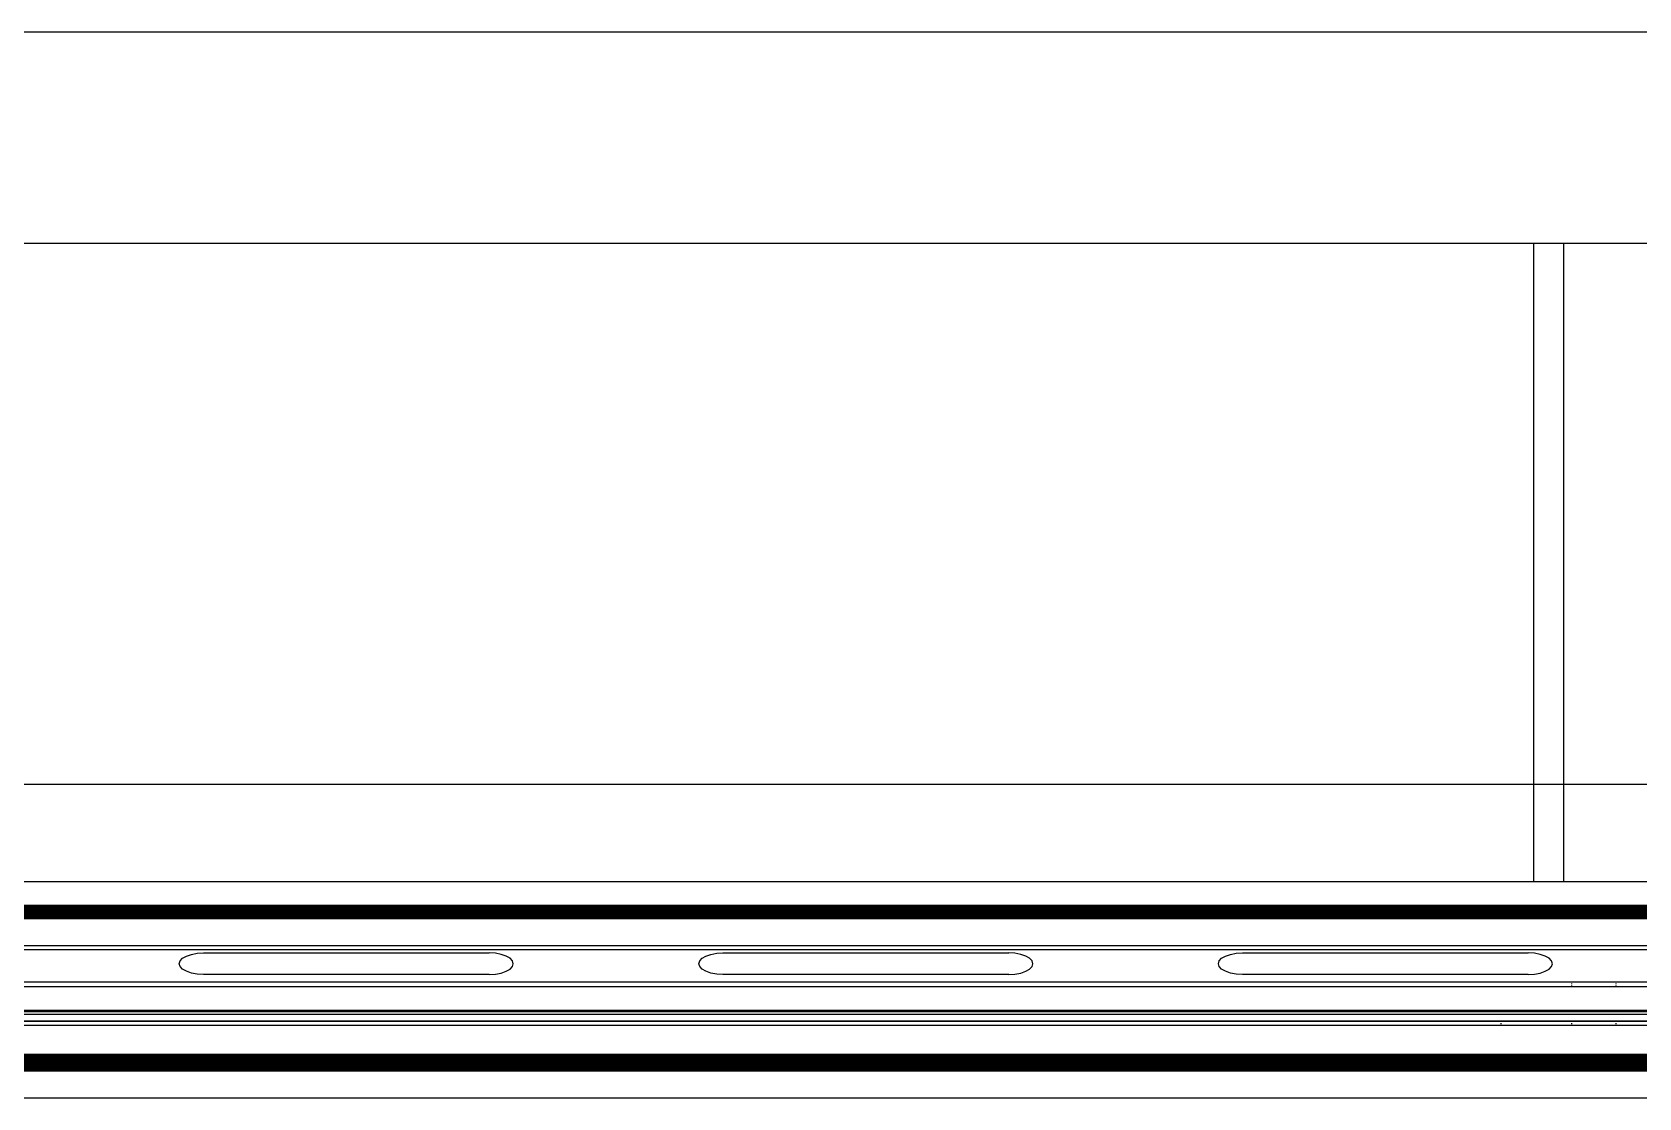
# Model space of a CAD drawing. Header units: inches. Extents: x 442278 to 842836, y -356313 to 59457.
# Drawn here: x 480154 to 481295, y 2740 to 3496 of the extents above; entities that cross this region are included whole.
import ezdxf

# ---------------------------------------------------------------- set-up
doc = ezdxf.new("R2010")
doc.units = ezdxf.units.IN
doc.header["$LTSCALE"] = 250
doc.header["$MEASUREMENT"] = 0

msp = doc.modelspace()

# ---------------------------------------------------------------- linework, layer by layer
for p, q in [((483293.53, 3496.39), (479233.53, 3496.39)), ((481220.68, 3346.39), (480095.68, 3346.39)), ((481220.68, 2962.23), (481220.68, 3346.39)), ((481242.11, 3346.39), (481220.68, 3346.39)), ((481242.11, 2962.23), (481242.11, 3346.39)), ((482367.11, 3346.39), (481242.11, 3346.39)), ((481220.68, 2962.23), (480095.68, 2962.23)), ((481242.11, 2962.23), (481220.68, 2962.23)), ((481220.68, 2893.11), (481220.68, 2962.23)), ((482367.11, 2962.23), (481242.11, 2962.23)), ((481242.11, 2893.11), (481242.11, 2962.23)), ((481220.68, 2893.11), (480095.68, 2893.11)), ((481242.11, 2893.11), (481220.68, 2893.11)), ((482367.11, 2893.11), (481242.11, 2893.11)), ((479538.53, 2876.39), (482988.53, 2876.39)), ((479538.53, 2875.84), (482988.53, 2875.84)), ((479538.53, 2875.31), (482988.53, 2875.31)), ((479538.53, 2875.26), (482988.53, 2875.26)), ((479538.53, 2874.67), (482988.53, 2874.67)), ((479538.53, 2874.08), (482988.53, 2874.08)), ((479538.53, 2873.49), (482988.53, 2873.49)), ((479538.53, 2872.9), (482988.53, 2872.9)), ((479538.53, 2872.31), (482988.53, 2872.31)), ((479538.53, 2871.72), (482988.53, 2871.72)), ((479538.53, 2871.14), (482988.53, 2871.14)), ((479538.53, 2870.6), (482988.53, 2870.6)), ((479538.53, 2870.55), (482988.53, 2870.55)), ((479538.53, 2869.96), (482988.53, 2869.96)), ((479538.53, 2869.37), (482988.53, 2869.37)), ((479538.53, 2868.83), (482988.53, 2868.83)), ((479538.53, 2868.78), (482988.53, 2868.78)), ((479538.53, 2868.19), (482988.53, 2868.19)), ((479538.53, 2867.61), (482988.53, 2867.61)), ((479538.53, 2867.02), (482988.53, 2867.02)), ((479538.53, 2847.82), (482988.53, 2847.82)), ((479538.53, 2844.93), (482988.53, 2844.93)), ((480263.97, 2840.29), (480267.52, 2841.51)), ((480267.52, 2841.51), (480271.65, 2842.27)), ((480271.65, 2842.27), (480276.08, 2842.53)), ((480276.08, 2842.53), (480478.98, 2842.53)), ((480483.42, 2842.27), (480478.98, 2842.53)), ((480487.55, 2841.51), (480483.42, 2842.27)), ((480491.1, 2840.29), (480487.55, 2841.51)), ((480632.88, 2840.29), (480636.43, 2841.51)), ((480636.43, 2841.51), (480640.56, 2842.27)), ((480640.56, 2842.27), (480645, 2842.53)), ((480645, 2842.53), (480847.9, 2842.53)), ((480852.33, 2842.27), (480847.9, 2842.53)), ((480856.46, 2841.51), (480852.33, 2842.27)), ((480860.01, 2840.29), (480856.46, 2841.51)), ((481001.8, 2840.29), (481005.34, 2841.51)), ((481005.34, 2841.51), (481009.47, 2842.27)), ((481009.47, 2842.27), (481013.91, 2842.53)), ((481013.91, 2842.53), (481216.81, 2842.53)), ((481221.24, 2842.27), (481216.81, 2842.53)), ((481225.37, 2841.51), (481221.24, 2842.27)), ((481228.92, 2840.29), (481225.37, 2841.51)), ((480258.96, 2834.88), (480259.54, 2836.86)), ((480259.54, 2832.9), (480258.96, 2834.88)), ((480259.54, 2836.86), (480261.25, 2838.71)), ((480261.25, 2831.06), (480259.54, 2832.9)), ((480261.25, 2838.71), (480263.97, 2840.29)), ((480263.97, 2829.47), (480261.25, 2831.06)), ((480267.52, 2828.26), (480263.97, 2829.47)), ((480487.55, 2828.26), (480491.1, 2829.47)), ((480493.82, 2838.71), (480491.1, 2840.29)), ((480491.1, 2829.47), (480493.82, 2831.06)), ((480495.53, 2836.86), (480493.82, 2838.71)), ((480493.82, 2831.06), (480495.53, 2832.9)), ((480496.11, 2834.88), (480495.53, 2836.86)), ((480495.53, 2832.9), (480496.11, 2834.88)), ((480627.87, 2834.88), (480628.45, 2836.86)), ((480628.45, 2832.9), (480627.87, 2834.88)), ((480628.45, 2836.86), (480630.16, 2838.71)), ((480630.16, 2831.06), (480628.45, 2832.9)), ((480630.16, 2838.71), (480632.88, 2840.29)), ((480632.88, 2829.47), (480630.16, 2831.06)), ((480636.43, 2828.26), (480632.88, 2829.47)), ((480856.46, 2828.26), (480860.01, 2829.47)), ((480862.73, 2838.71), (480860.01, 2840.29)), ((480860.01, 2829.47), (480862.73, 2831.06)), ((480864.44, 2836.86), (480862.73, 2838.71)), ((480862.73, 2831.06), (480864.44, 2832.9)), ((480865.02, 2834.88), (480864.44, 2836.86)), ((480864.44, 2832.9), (480865.02, 2834.88)), ((480996.78, 2834.88), (480997.36, 2836.86)), ((480997.36, 2832.9), (480996.78, 2834.88)), ((480997.36, 2836.86), (480999.07, 2838.71)), ((480999.07, 2831.06), (480997.36, 2832.9)), ((480999.07, 2838.71), (481001.8, 2840.29)), ((481001.8, 2829.47), (480999.07, 2831.06)), ((481005.34, 2828.26), (481001.8, 2829.47)), ((481225.37, 2828.26), (481228.92, 2829.47)), ((481231.64, 2838.71), (481228.92, 2840.29)), ((481228.92, 2829.47), (481231.64, 2831.06)), ((481233.35, 2836.86), (481231.64, 2838.71)), ((481231.64, 2831.06), (481233.35, 2832.9)), ((481233.94, 2834.88), (481233.35, 2836.86)), ((481233.35, 2832.9), (481233.94, 2834.88)), ((479569.9, 2822.05), (481247.85, 2822.05)), ((479569.9, 2821.97), (481247.85, 2821.97)), ((479569.9, 2818.58), (481247.85, 2818.58)), ((480271.65, 2827.49), (480267.52, 2828.26)), ((480276.08, 2827.23), (480271.65, 2827.49)), ((480478.98, 2827.23), (480276.08, 2827.23)), ((480478.98, 2827.23), (480483.42, 2827.49)), ((480483.42, 2827.49), (480487.55, 2828.26)), ((480640.56, 2827.49), (480636.43, 2828.26)), ((480645, 2827.23), (480640.56, 2827.49)), ((480847.9, 2827.23), (480645, 2827.23)), ((480847.9, 2827.23), (480852.33, 2827.49)), ((480852.33, 2827.49), (480856.46, 2828.26)), ((481009.47, 2827.49), (481005.34, 2828.26)), ((481013.91, 2827.23), (481009.47, 2827.49)), ((481216.81, 2827.23), (481013.91, 2827.23)), ((481216.81, 2827.23), (481221.24, 2827.49)), ((481221.24, 2827.49), (481225.37, 2828.26)), ((481247.85, 2821.97), (481247.85, 2822.05)), ((481247.85, 2822.05), (481279.22, 2822.05)), ((481247.85, 2821.71), (481247.85, 2821.97)), ((481247.85, 2821.97), (481279.22, 2821.97)), ((481247.85, 2820.42), (481247.85, 2820.74)), ((481247.85, 2818.58), (481247.85, 2819.28)), ((481247.85, 2818.58), (481279.22, 2818.58)), ((481279.22, 2821.97), (481279.22, 2822.05)), ((481279.22, 2822.05), (482957.17, 2822.05)), ((481279.22, 2821.71), (481279.22, 2821.97)), ((481279.22, 2821.97), (482957.17, 2821.97)), ((481279.22, 2820.42), (481279.22, 2820.74)), ((481279.22, 2818.58), (481279.22, 2819.28)), ((481279.22, 2818.58), (482957.17, 2818.58)), ((479538.53, 2801.78), (482988.53, 2801.78)), ((479538.53, 2800.83), (482988.53, 2800.83)), ((479538.53, 2798.99), (482988.53, 2798.99)), ((479538.53, 2791.16), (482988.53, 2791.16)), ((479620.08, 2794.24), (481197.67, 2794.24)), ((479620.08, 2794.15), (481197.67, 2794.15)), ((481197.67, 2794.15), (481197.67, 2794.24)), ((481197.67, 2794.24), (481247.85, 2794.24)), ((481197.67, 2793.63), (481197.67, 2794.15)), ((481197.67, 2794.15), (481247.85, 2794.15)), ((481197.67, 2791.96), (481197.67, 2792.74)), ((481247.85, 2794.15), (481247.85, 2794.24)), ((481247.85, 2794.24), (481279.22, 2794.24)), ((481247.85, 2793.63), (481247.85, 2794.15)), ((481247.85, 2794.15), (481279.22, 2794.15)), ((481247.85, 2791.96), (481247.85, 2792.74)), ((481279.22, 2794.15), (481279.22, 2794.24)), ((481279.22, 2794.24), (481329.4, 2794.24)), ((481279.22, 2793.63), (481279.22, 2794.15)), ((481279.22, 2794.15), (481329.4, 2794.15)), ((481279.22, 2791.96), (481279.22, 2792.74)), ((479538.53, 2769.39), (482988.53, 2769.39)), ((479538.53, 2768.8), (482988.53, 2768.8)), ((479538.53, 2768.22), (482988.53, 2768.22)), ((479538.53, 2766.45), (482988.53, 2766.45)), ((479538.53, 2765.86), (482988.53, 2765.86)), ((479538.53, 2765.27), (482988.53, 2765.27)), ((479538.53, 2764.69), (482988.53, 2764.69)), ((479538.53, 2764.1), (482988.53, 2764.1)), ((479538.53, 2763.51), (482988.53, 2763.51)), ((479538.53, 2761.74), (482988.53, 2761.74)), ((479620.08, 2770.57), (481197.67, 2770.57)), ((479620.08, 2770.03), (481197.67, 2770.03)), ((479620.08, 2769.98), (481197.67, 2769.98)), ((479620.08, 2767.63), (481197.67, 2767.63)), ((479620.08, 2767.09), (481197.67, 2767.09)), ((479620.08, 2767.04), (481197.67, 2767.04)), ((479620.08, 2762.92), (481197.67, 2762.92)), ((479620.08, 2762.38), (481197.67, 2762.38)), ((479620.08, 2762.33), (481197.67, 2762.33)), ((479620.08, 2761.15), (481197.67, 2761.15)), ((481197.67, 2770.03), (481197.67, 2770.57)), ((481197.67, 2770.57), (481247.85, 2770.57)), ((481197.67, 2769.98), (481197.67, 2770.03)), ((481197.67, 2770.03), (481247.85, 2770.03)), ((481197.67, 2769.98), (481247.85, 2769.98)), ((481197.67, 2767.09), (481197.67, 2767.63)), ((481197.67, 2767.63), (481247.85, 2767.63)), ((481197.67, 2767.04), (481197.67, 2767.09)), ((481197.67, 2767.09), (481247.85, 2767.09)), ((481197.67, 2767.04), (481247.85, 2767.04)), ((481197.67, 2762.38), (481197.67, 2762.92)), ((481197.67, 2762.92), (481247.85, 2762.92)), ((481197.67, 2762.33), (481197.67, 2762.38)), ((481197.67, 2762.38), (481247.85, 2762.38)), ((481197.67, 2762.33), (481247.85, 2762.33)), ((481197.67, 2760.62), (481197.67, 2761.15)), ((481197.67, 2761.15), (481247.85, 2761.15)), ((481247.85, 2770.03), (481247.85, 2770.57)), ((481247.85, 2770.57), (481279.22, 2770.57)), ((481247.85, 2769.98), (481247.85, 2770.03)), ((481247.85, 2770.03), (481279.22, 2770.03)), ((481247.85, 2769.98), (481279.22, 2769.98)), ((481247.85, 2767.09), (481247.85, 2767.63)), ((481247.85, 2767.63), (481279.22, 2767.63)), ((481247.85, 2767.04), (481247.85, 2767.09)), ((481247.85, 2767.09), (481279.22, 2767.09)), ((481247.85, 2767.04), (481279.22, 2767.04)), ((481247.85, 2762.38), (481247.85, 2762.92)), ((481247.85, 2762.92), (481279.22, 2762.92)), ((481247.85, 2762.33), (481247.85, 2762.38)), ((481247.85, 2762.38), (481279.22, 2762.38)), ((481247.85, 2762.33), (481279.22, 2762.33)), ((481247.85, 2760.62), (481247.85, 2761.15)), ((481247.85, 2761.15), (481279.22, 2761.15)), ((481279.22, 2770.03), (481279.22, 2770.57)), ((481279.22, 2770.57), (481329.4, 2770.57)), ((481279.22, 2769.98), (481279.22, 2770.03)), ((481279.22, 2770.03), (481329.4, 2770.03)), ((481279.22, 2769.98), (481329.4, 2769.98)), ((481279.22, 2767.09), (481279.22, 2767.63)), ((481279.22, 2767.63), (481329.4, 2767.63)), ((481279.22, 2767.04), (481279.22, 2767.09)), ((481279.22, 2767.09), (481329.4, 2767.09)), ((481279.22, 2767.04), (481329.4, 2767.04)), ((481279.22, 2762.38), (481279.22, 2762.92)), ((481279.22, 2762.92), (481329.4, 2762.92)), ((481279.22, 2762.33), (481279.22, 2762.38)), ((481279.22, 2762.38), (481329.4, 2762.38)), ((481279.22, 2762.33), (481329.4, 2762.33)), ((481279.22, 2760.62), (481279.22, 2761.15)), ((481279.22, 2761.15), (481329.4, 2761.15)), ((479538.53, 2759.98), (482988.53, 2759.98)), ((479538.53, 2759.39), (482988.53, 2759.39)), ((479538.53, 2758.8), (482988.53, 2758.8)), ((479620.08, 2760.62), (481197.67, 2760.62)), ((479620.08, 2760.57), (481197.67, 2760.57)), ((481197.67, 2760.57), (481197.67, 2760.62)), ((481197.67, 2760.62), (481247.85, 2760.62)), ((481197.67, 2760.57), (481247.85, 2760.57)), ((481247.85, 2760.57), (481247.85, 2760.62)), ((481247.85, 2760.62), (481279.22, 2760.62)), ((481247.85, 2760.57), (481279.22, 2760.57)), ((481279.22, 2760.57), (481279.22, 2760.62)), ((481279.22, 2760.62), (481329.4, 2760.62)), ((481279.22, 2760.57), (481329.4, 2760.57)), ((479538.53, 2739.6), (482988.53, 2739.6))]:
    msp.add_line(p, q)

doc.saveas('drawing.dxf')
